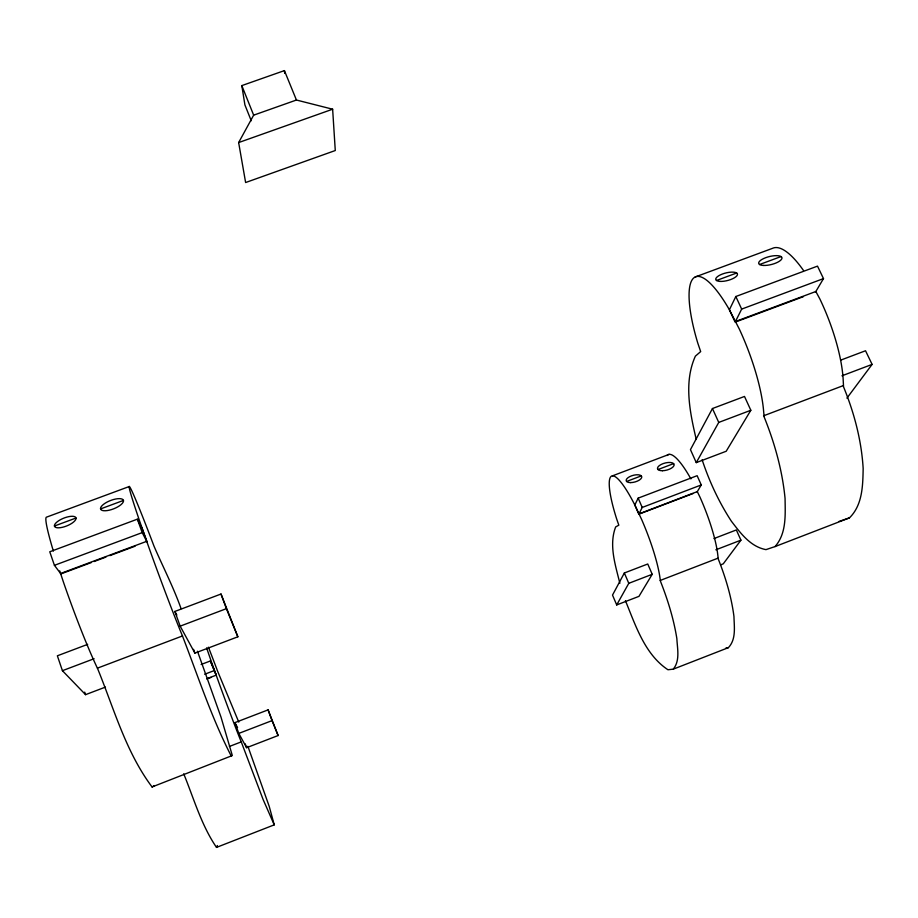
<?xml version="1.0" encoding="UTF-8"?>
<svg xmlns="http://www.w3.org/2000/svg" width="918" height="918" viewBox="0 0 918 918"><rect width="100%" height="100%" fill="white"/><g stroke="black" fill="none" stroke-linecap="round" stroke-linejoin="round"><path stroke-width="1.38" d="M702.121 459.757C709.281 481.388 718.932 502.146 731.394 521.24C740.516 533.06 750.327 546.703 765.968 549.63L775.021 546.589C786.669 533.461 785.257 514.803 785.062 498.451C782.331 470.36 774.677 443.061 764.143 416.944L763.592 410.908A85.833 22.686 68.9 0 0 739.311 329.046L729.397 309.779A85.833 22.686 68.9 0 0 693.239 278.418A85.833 22.686 68.9 0 0 697.749 342.988L700.675 351.594L695.374 356.15C683.52 382.404 689.946 412.538 696.246 439.447M775.021 546.589L849.46 517.867C862.576 505.049 862.828 485.622 863.161 468.49C861.486 440.33 854.21 412.893 843.55 386.857L843.229 380.763A85.489 26.037 68.8 0 0 819.843 298.935L815.85 291.499L735.444 321.518M183.726 773.828C193.847 798.557 201.34 825.213 216.499 847.394L274.241 824.857L269.226 806.417L247.883 746.311M216.499 847.394L217.382 845.524M697.095 491.968L701.26 484.945L697.141 475.696L638.159 498.141L634.831 505.003L638.825 514.206L693.124 493.494M735.823 296.514L729.397 309.779L735.123 322.161L741.664 309.102L823.492 278.602L817.502 266.128L735.823 296.514L741.664 309.102M638.825 514.206L642.21 507.447L701.26 484.945M624.355 572.981L612.513 595.094L616.701 604.939L638.962 596.356L652.216 574.301L647.752 563.996L624.355 572.981L628.784 583.32L616.701 604.939M712.46 408.533L690.451 449.625L696.269 462.626L726.195 451.254L750.832 410.277L744.498 396.45L712.46 408.533L718.748 422.418L696.269 462.626M238.646 142.565L253.655 115.163L296.434 100.028L332.637 109.208L335.277 150.529L245.622 182.533L238.646 142.565L332.637 109.208M815.459 292.165L823.492 278.602M625.433 600.693C635.577 625.342 644.746 654.385 667.948 669.75L673.273 669.153C680.249 660.604 677.335 648.728 676.864 638.664C673.732 618.962 667.788 599.867 660.501 581.335L659.893 577.307A62.86 11.957 68.4 0 0 641.659 519.542L634.831 505.003A62.86 11.957 68.4 0 0 611.216 476.316A62.86 11.957 68.4 0 0 616.644 518.899L618.824 525.176L615.668 526.932C608.645 545.108 615.462 565.201 619.857 583.286M673.273 669.153L728.376 647.66C736.316 639.364 734.193 626.914 733.952 616.471C731.394 596.7 725.622 577.548 718.289 559.062L717.796 555.011A62.676 13.759 68.2 0 0 700.032 497.258L697.301 491.623L638.997 513.873M713.952 538.568L736.351 529.95L740.929 540.163L723.258 563.836L720.641 564.845M846.924 398.137L872.1 364.4L865.536 350.756L840.681 360.143M59.727 570.904L63.319 581.748A88.736 6.564 69.9 0 0 95.392 663.875L97.916 669.371C114.073 709.109 126.064 752.347 152.067 786.967L232.323 755.537L220.997 717.073L197.462 651.229M152.067 786.967L154.488 785.567M229.385 746.46L241.262 741.882L240.08 739.013A64.191 1.411 69.9 0 1 218.346 681.167L212.827 665.757A64.191 1.411 69.9 0 1 206.619 647.913M660.122 580.486L717.899 558.213M246.609 747.7L278.12 735.536L268.09 709.878L234.893 722.638L238.795 733.413L246.609 747.7L245.209 743.855M238.795 733.413L272.038 720.619L278.12 735.536M628.784 583.32L652.216 574.301M715.856 549.813L740.929 540.163M206.871 678.712L216.189 675.155M206.998 678.93L210.991 677.415M626.615 481.457L641.303 475.88M658.011 469.546L673.628 463.613M87.669 644.356L57.364 655.796L62.424 670.691L85.558 694.662L105.467 687.089M194.903 653.111L237.854 636.794L221.008 594.026L174.879 611.445L180.157 626.156L194.903 653.111L193.549 649.37M201.134 664.483L210.36 660.971L216.315 675.384L210.36 660.971M204.645 674.248L213.894 670.725M62.424 670.691L94.106 658.711M180.157 626.156L226.39 608.668L237.854 636.794M718.748 422.418L750.832 410.277M841.955 375.806L872.1 364.4M97.492 668.132L182.487 635.945L182.923 637.161C198.345 677.14 211.748 718.209 231.405 756.352M763.592 415.797L842.988 385.721M612.467 475.845L669.176 454.353M137.379 519.175L142.198 532.612L146.96 541.769L142.221 528.573L137.379 519.175L49.767 551.775L54.426 565.327L60.898 573.911L91.352 562.539M54.426 565.327L142.198 532.612M60.588 573.486L146.731 541.322M94.003 561.552L105.914 557.1M109.885 555.62L135.038 546.221M736.465 321.656L803.399 296.663M129.323 486.494L46.634 517.109A88.736 6.564 69.9 0 0 53.37 551.064M695.224 276.961L772.623 248.296A85.489 26.037 68.8 0 1 803.525 270.535M54.437 526.025L76.01 518.027A11.532 4.165 -21.8 0 0 59.108 520.472A11.532 4.165 -21.8 0 0 60.565 527.643A11.532 4.165 -21.8 0 0 76.01 518.027M100.544 508.928L123.46 500.425A12.232 4.441 -21.3 0 0 105.283 503.11A12.232 4.441 -21.3 0 0 107.291 510.569A12.232 4.441 -21.3 0 0 123.46 500.425M716.499 280.495L736.672 273.013M759.599 264.51L781.011 256.57M251.245 120.751L244.911 104.916L241.813 85.603L284.408 70.606L296.434 100.028M839.086 521.413L849.46 517.867M725.954 648.005L728.376 647.66M274.241 824.857L263.099 799.486L241.262 741.882M174.879 611.445L176.841 615.083M234.893 722.638L237.555 727.572M638.159 498.141L642.21 507.447M182.487 635.945L180.662 631.595A88.369 2.731 69.8 0 1 149.611 549.492L142.221 528.573A88.369 2.731 69.8 0 1 129.828 487.033A88.369 2.731 69.8 0 1 154.017 546.199C162.968 566.911 173.456 587.199 181.076 608.645M241.813 85.603L253.655 115.163M238.772 722.087L217.555 671.069A64.191 1.411 69.9 0 0 208.409 647.19M268.09 709.878L272.038 720.619M221.008 594.026L226.39 608.668M84.697 692.126L85.558 694.662M284.408 70.606L284.729 73.406M667.065 455.523A62.676 13.759 68.2 0 1 690.898 478.909M763.397 265.44A11.957 4.097 -13.9 0 0 781.906 258.532A11.957 4.097 -13.9 0 0 765.692 257.694A11.957 4.097 -13.9 0 0 763.397 265.44M719.953 281.401A11.188 3.879 -14.3 0 0 737.384 274.907A11.188 3.879 -14.3 0 0 722.466 274A11.188 3.879 -14.3 0 0 719.953 281.401M662.406 470.727A8.56 3.638 -14.7 0 0 674.122 464.462A8.56 3.638 -14.7 0 0 660.96 464.577A8.56 3.638 -14.7 0 0 662.406 470.727M630.655 482.604A8.021 3.431 -15.1 0 0 641.739 476.694A8.021 3.431 -15.1 0 0 629.507 476.752A8.021 3.431 -15.1 0 0 630.655 482.604"/></g></svg>
